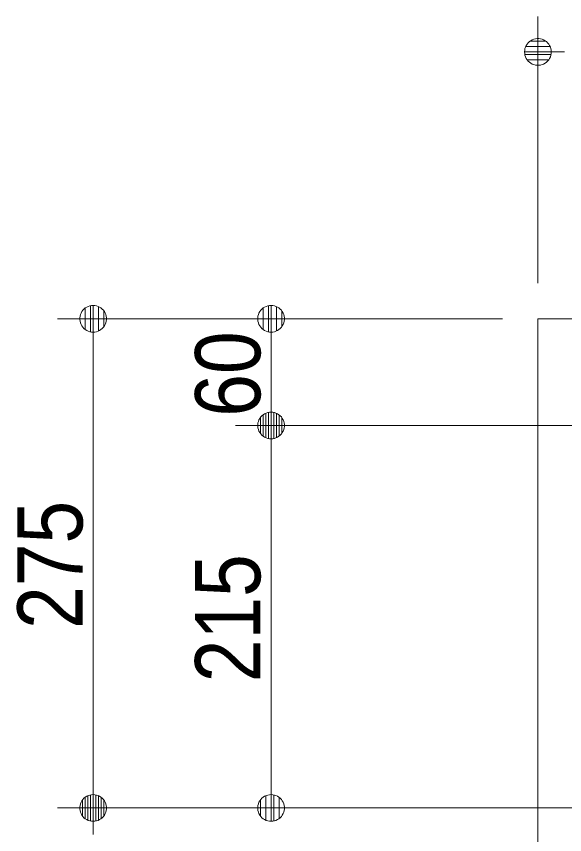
# Model space of a CAD drawing. Units: millimetres, scale not verified. Extents: x -6062 to 6062, y -3045 to 3045.
# Drawn here: x -2910.6 to -2602.5, y -160 to 300 of the extents above; entities that cross this region are included whole.
import ezdxf
from ezdxf.enums import TextEntityAlignment as Align

# ---------------------------------------------------------------- set-up
doc = ezdxf.new("R2010")
doc.units = ezdxf.units.MM
doc.header["$LTSCALE"] = 20
for name, color, linetype, lineweight in [('0-3_2寸法-1', 7, 'Continuous', 9), ('0-4_0', 7, 'Continuous', 9), ('0-6_5ボウル・キャビネット', 7, 'Continuous', 9)]:
    doc.layers.add(name, color=color, linetype=linetype, lineweight=lineweight)
doc.styles.add('ＭＳ Ｐゴシック', font='')
doc.styles.get('ＭＳ Ｐゴシック').set_extended_font_data('MS PGothic')

# ---------------------------------------------------------------- blocks, each defined once
blk = doc.blocks.new('_Dot')
at = {"layer": '0-4_0'}
for p, q in [((-10, 0), (-20, 0)), ((9.78, 2), (-9.78, 2)), ((7.99, 6), (-7.99, 6)), ((9.16, -3.98), (-9.16, -3.98)), ((6, -7.98), (-6, -7.98))]:
    blk.add_line(p, q, dxfattribs=at)
for points in [[(10, 0), (9.92, 1.25), (9.69, 2.49), (9.3, 3.68), (8.76, 4.82), (8.09, 5.88), (7.29, 6.85), (6.37, 7.71), (5.36, 8.44), (4.26, 9.05), (3.09, 9.51), (1.87, 9.82), (0.63, 9.98), (-0.63, 9.98), (-1.87, 9.82), (-3.09, 9.51), (-4.26, 9.05), (-5.36, 8.44), (-6.37, 7.71), (-7.29, 6.85), (-8.09, 5.88), (-8.76, 4.82), (-9.3, 3.68), (-9.69, 2.49), (-9.92, 1.25), (-10, 0), (0, 0)], [(-10, 0), (-9.92, -1.25), (-9.69, -2.49), (-9.3, -3.68), (-8.76, -4.82), (-8.09, -5.88), (-7.29, -6.85), (-6.37, -7.71), (-5.36, -8.44), (-4.26, -9.05), (-3.09, -9.51), (-1.87, -9.82), (-0.63, -9.98), (0.63, -9.98), (1.87, -9.82), (3.09, -9.51), (4.26, -9.05), (5.36, -8.44), (6.37, -7.71), (7.29, -6.85), (8.09, -5.88), (8.76, -4.82), (9.3, -3.68), (9.69, -2.49), (9.92, -1.25), (10, 0), (0, 0)]]:
    blk.add_lwpolyline(points, close=True, dxfattribs=at)

msp = doc.modelspace()

# ---------------------------------------------------------------- linework, layer by layer
at = {"layer": '0-3_2寸法-1'}
for p, q in [((-2617.5, 150), (-2617.5, 300)), ((-2787.5, 130), (-2887.5, 130)), ((-2637.5, 130), (-2787.5, 130)), ((-2867.5, -129.99), (-2867.5, 114.99)), ((-2767.5, 85.01), (-2767.5, 114.99)), ((-2247.5, 70), (-2787.5, 70)), ((-2247.5, 70), (-2787.5, 70)), ((-2767.5, 54.99), (-2767.5, -129.99)), ((-2787.5, -145), (-2887.5, -145)), ((-2787.5, -145), (-2887.5, -145)), ((-2247.5, -145), (-2787.5, -145))]:
    msp.add_line(p, q, dxfattribs=at)
at = {"layer": '0-6_5ボウル・キャビネット'}
msp.add_lwpolyline([(-2617.5, 130), (-1717.5, 130), (-1717.5, -370), (-2617.5, -370)], close=True, dxfattribs=at)

# ---------------------------------------------------------------- block references
at = {"layer": '0-3_2寸法-1', "xscale": 0.7503418, "yscale": 0.7503418}
for p, rotation in [((-2617.5, 280), 180), ((-2867.5, 130), 90), ((-2767.5, 130), 90), ((-2767.5, 70), 270), ((-2767.5, 70), 90), ((-2867.5, -145), 270), ((-2767.5, -145), 270), ((-2867.5, -145), 90)]:
    msp.add_blockref('_Dot', p, dxfattribs=dict(at, rotation=rotation))

# ---------------------------------------------------------------- texts
at = {"layer": '0-3_2寸法-1', "style": 'ＭＳ Ｐゴシック', "width": 0.9}
for s, p in [('60', (-2762.54, 74.92)), ('275', (-2862.44, -44.39)), ('215', (-2762.54, -74.39))]:
    msp.add_text(s, height=36.66, rotation=90, dxfattribs=at).set_placement(p, align=Align.BOTTOM_LEFT)

doc.saveas('drawing.dxf')
